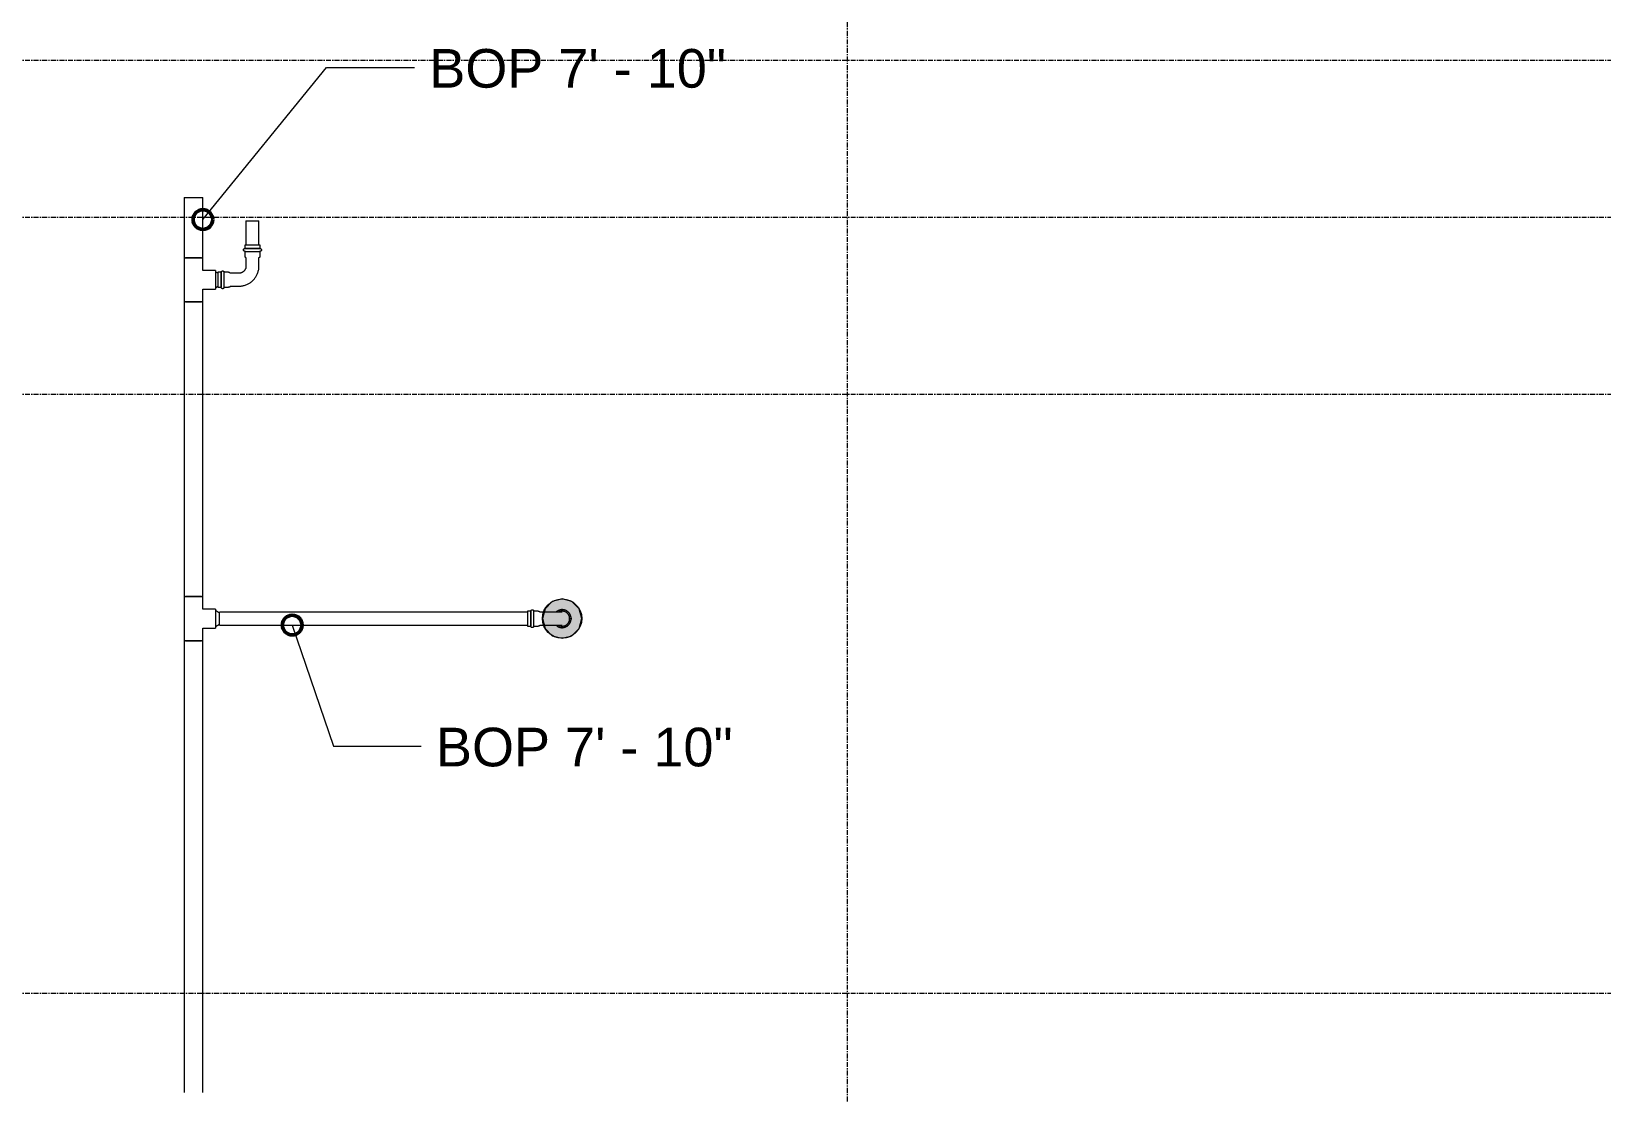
# Model space of a CAD drawing. Header units: inches. Extents: x -3679 to 241, y -496 to 1784.
# Drawn here: x -2439 to -2279.2, y 387.9 to 495.9 of the extents above; entities that cross this region are included whole.
import ezdxf

# ---------------------------------------------------------------- set-up
doc = ezdxf.new("R2010")
doc.units = ezdxf.units.IN
doc.header["$MEASUREMENT"] = 0
doc.linetypes.add('Grid Line', pattern=[0.875, 0.5, -0.125, 0.125, -0.125])
for name, color, linetype, lineweight in [('A-ANNO-NOTE', 250, 'Continuous', 9), ('G-ANNO-DIMS', 251, 'Continuous', 9), ('P-PIPE', 1, 'Continuous', 9), ('P-PIPE-CNTR', 1, 'Continuous', 9), ('S-GRID', 8, 'Continuous', 9)]:
    doc.layers.add(name, color=color, linetype=linetype, lineweight=lineweight)
doc.styles.add('Arial', font='arial.ttf', dxfattribs={"height": 3.934132})

# ---------------------------------------------------------------- blocks, each defined once
blk = doc.blocks.new('Victaulic-VicPress316-Elbow 90-45deg Style P568_P571 - Standard-V1-SECOND LEVEL')
at = {"layer": 'P-PIPE'}
for p, q in [((-0.77, 3.52), (-0.77, 3.18)), ((0.77, 3.52), (-0.77, 3.52)), ((0.77, 3.18), (0.77, 3.52)), ((-0.77, 3.18), (0.77, 3.18)), ((-0.77, 2.89), (-0.77, 2.44)), ((-0.77, 2.89), (0.77, 2.89)), ((-0.66, 2.28), (-0.66, 1.39)), ((0.66, 1.39), (0.66, 2.28)), ((0.77, 2.44), (0.77, 2.89)), ((-3.18, 0.77), (-3.52, 0.77)), ((-3.52, 0.77), (-3.52, -0.77)), ((-3.18, -0.77), (-3.18, 0.77)), ((-2.44, 0.77), (-2.89, 0.77)), ((-2.89, -0.77), (-2.89, 0.77)), ((-1.39, 0.66), (-2.28, 0.66)), ((-3.52, -0.77), (-3.18, -0.77)), ((-2.89, -0.77), (-2.44, -0.77)), ((-2.28, -0.66), (-1.39, -0.66))]:
    blk.add_line(p, q, dxfattribs=at)
at = {"layer": 'P-PIPE', "flags": 128}
for points in [[(-0.77, 2.89), (-0.77, 2.89), (-0.78, 2.89), (-0.78, 2.89), (-0.79, 2.89), (-0.8, 2.89), (-0.8, 2.89), (-0.81, 2.9), (-0.81, 2.9), (-0.82, 2.9), (-0.82, 2.9), (-0.83, 2.9), (-0.83, 2.91), (-0.84, 2.91), (-0.84, 2.91), (-0.85, 2.92), (-0.85, 2.92), (-0.86, 2.92), (-0.86, 2.93), (-0.87, 2.93), (-0.87, 2.93), (-0.87, 2.94), (-0.88, 2.94), (-0.88, 2.95), (-0.89, 2.95), (-0.89, 2.96), (-0.89, 2.96), (-0.89, 2.97), (-0.9, 2.97), (-0.9, 2.98), (-0.9, 2.98), (-0.9, 2.99), (-0.91, 2.99), (-0.91, 3), (-0.91, 3.01), (-0.91, 3.01), (-0.91, 3.02), (-0.91, 3.02), (-0.91, 3.03), (-0.91, 3.03), (-0.91, 3.04), (-0.91, 3.05), (-0.91, 3.05), (-0.91, 3.06), (-0.91, 3.06), (-0.91, 3.07), (-0.91, 3.07), (-0.91, 3.08), (-0.9, 3.09), (-0.9, 3.09), (-0.9, 3.1), (-0.9, 3.1), (-0.89, 3.11), (-0.89, 3.11), (-0.89, 3.12), (-0.88, 3.12), (-0.88, 3.13), (-0.88, 3.13), (-0.87, 3.14), (-0.87, 3.14), (-0.86, 3.14), (-0.86, 3.15), (-0.86, 3.15), (-0.85, 3.15), (-0.85, 3.16), (-0.84, 3.16), (-0.84, 3.16), (-0.83, 3.17), (-0.83, 3.17), (-0.82, 3.17), (-0.82, 3.17), (-0.81, 3.17), (-0.8, 3.18), (-0.8, 3.18), (-0.79, 3.18), (-0.79, 3.18), (-0.78, 3.18), (-0.78, 3.18), (-0.77, 3.18), (-0.77, 3.18)], [(0.77, 3.18), (0.77, 3.18), (0.76, 3.18), (0.76, 3.18), (0.76, 3.18), (0.75, 3.18), (0.74, 3.18), (0.74, 3.18), (0.73, 3.18), (0.72, 3.18), (0.71, 3.18), (0.69, 3.18), (0.68, 3.18), (0.67, 3.18), (0.65, 3.18), (0.63, 3.18), (0.61, 3.18), (0.6, 3.18), (0.58, 3.18), (0.56, 3.18), (0.53, 3.18), (0.51, 3.18), (0.49, 3.18), (0.46, 3.18), (0.44, 3.18), (0.41, 3.18), (0.39, 3.18), (0.36, 3.18), (0.33, 3.18), (0.31, 3.18), (0.28, 3.18), (0.25, 3.18), (0.22, 3.18), (0.19, 3.18), (0.16, 3.18), (0.13, 3.18), (0.1, 3.18), (0.07, 3.18), (0.04, 3.18), (0.01, 3.18), (-0.02, 3.18), (-0.05, 3.18), (-0.08, 3.18), (-0.11, 3.18), (-0.14, 3.18), (-0.17, 3.18), (-0.2, 3.18), (-0.23, 3.18), (-0.26, 3.18), (-0.29, 3.18), (-0.32, 3.18), (-0.35, 3.18), (-0.37, 3.18), (-0.4, 3.18), (-0.43, 3.18), (-0.45, 3.18), (-0.48, 3.18), (-0.5, 3.18), (-0.52, 3.18), (-0.54, 3.18), (-0.57, 3.18), (-0.59, 3.18), (-0.6, 3.18), (-0.62, 3.18), (-0.64, 3.18), (-0.66, 3.18), (-0.67, 3.18), (-0.69, 3.18), (-0.7, 3.18), (-0.71, 3.18), (-0.72, 3.18), (-0.73, 3.18), (-0.74, 3.18), (-0.75, 3.18), (-0.75, 3.18), (-0.76, 3.18), (-0.76, 3.18), (-0.77, 3.18), (-0.77, 3.18), (-0.77, 3.18)], [(-0.77, 3.18), (-0.77, 3.18), (-0.76, 3.18), (-0.76, 3.18), (-0.76, 3.18), (-0.75, 3.18), (-0.74, 3.18), (-0.74, 3.18), (-0.73, 3.18)], [(-0.77, 2.89), (-0.77, 2.89), (-0.76, 2.89), (-0.76, 2.89), (-0.76, 2.89), (-0.75, 2.89), (-0.74, 2.89), (-0.74, 2.89), (-0.73, 2.89), (-0.72, 2.89), (-0.71, 2.89), (-0.69, 2.89), (-0.68, 2.89), (-0.67, 2.89), (-0.65, 2.89), (-0.63, 2.89), (-0.61, 2.89), (-0.6, 2.89), (-0.58, 2.89), (-0.56, 2.89), (-0.53, 2.89), (-0.51, 2.89), (-0.49, 2.89), (-0.46, 2.89), (-0.44, 2.89), (-0.41, 2.89), (-0.39, 2.89), (-0.36, 2.89), (-0.33, 2.89), (-0.31, 2.89), (-0.28, 2.89), (-0.25, 2.89), (-0.22, 2.89), (-0.19, 2.89), (-0.16, 2.89), (-0.13, 2.89), (-0.1, 2.89), (-0.07, 2.89), (-0.04, 2.89), (-0.01, 2.89), (0.02, 2.89), (0.05, 2.89), (0.08, 2.89), (0.11, 2.89), (0.14, 2.89), (0.17, 2.89), (0.2, 2.89), (0.23, 2.89), (0.26, 2.89), (0.29, 2.89), (0.32, 2.89), (0.35, 2.89), (0.37, 2.89), (0.4, 2.89), (0.43, 2.89), (0.45, 2.89), (0.48, 2.89), (0.5, 2.89), (0.52, 2.89), (0.54, 2.89), (0.57, 2.89), (0.59, 2.89), (0.6, 2.89), (0.62, 2.89), (0.64, 2.89), (0.66, 2.89), (0.67, 2.89), (0.69, 2.89), (0.7, 2.89), (0.71, 2.89), (0.72, 2.89), (0.73, 2.89), (0.74, 2.89), (0.75, 2.89), (0.75, 2.89), (0.76, 2.89), (0.76, 2.89), (0.77, 2.89), (0.77, 2.89), (0.77, 2.89)], [(-0.72, 2.89), (-0.73, 2.89), (-0.74, 2.89), (-0.75, 2.89), (-0.75, 2.89), (-0.76, 2.89), (-0.76, 2.89), (-0.77, 2.89), (-0.77, 2.89), (-0.77, 2.89)], [(-0.66, 2.22), (-0.67, 2.23), (-0.67, 2.23), (-0.68, 2.24), (-0.69, 2.25), (-0.7, 2.26), (-0.7, 2.27), (-0.71, 2.27), (-0.72, 2.28), (-0.72, 2.29), (-0.73, 2.3), (-0.73, 2.31), (-0.74, 2.32), (-0.74, 2.33), (-0.75, 2.34), (-0.75, 2.35), (-0.76, 2.36), (-0.76, 2.37), (-0.76, 2.38), (-0.76, 2.39), (-0.76, 2.4), (-0.77, 2.42), (-0.77, 2.43), (-0.77, 2.44), (-0.77, 2.44)], [(0.77, 2.44), (0.77, 2.43), (0.77, 2.42), (0.76, 2.41), (0.76, 2.4), (0.76, 2.38), (0.76, 2.37), (0.76, 2.36), (0.75, 2.35), (0.75, 2.34), (0.74, 2.33), (0.74, 2.32), (0.74, 2.31), (0.73, 2.3), (0.72, 2.29), (0.72, 2.29), (0.71, 2.28), (0.71, 2.27), (0.7, 2.26), (0.69, 2.25), (0.68, 2.24), (0.68, 2.24), (0.67, 2.23), (0.66, 2.22), (0.66, 2.22)], [(0.72, 3.18), (0.73, 3.18), (0.74, 3.18), (0.75, 3.18), (0.75, 3.18), (0.76, 3.18), (0.76, 3.18), (0.77, 3.18), (0.77, 3.18), (0.77, 3.18)], [(0.77, 2.89), (0.77, 2.89), (0.76, 2.89), (0.76, 2.89), (0.76, 2.89), (0.75, 2.89), (0.74, 2.89), (0.74, 2.89), (0.73, 2.89)], [(0.77, 3.18), (0.77, 3.18), (0.78, 3.18), (0.78, 3.18), (0.79, 3.18), (0.8, 3.18), (0.8, 3.18), (0.81, 3.18), (0.81, 3.17), (0.82, 3.17), (0.82, 3.17), (0.83, 3.17), (0.83, 3.17), (0.84, 3.16), (0.84, 3.16), (0.85, 3.16), (0.85, 3.15), (0.86, 3.15), (0.86, 3.15), (0.87, 3.14), (0.87, 3.14), (0.87, 3.13), (0.88, 3.13), (0.88, 3.12), (0.89, 3.12), (0.89, 3.11), (0.89, 3.11), (0.89, 3.1), (0.9, 3.1), (0.9, 3.09), (0.9, 3.09), (0.9, 3.08), (0.91, 3.08), (0.91, 3.07), (0.91, 3.07), (0.91, 3.06), (0.91, 3.05), (0.91, 3.05), (0.91, 3.04), (0.91, 3.04), (0.91, 3.03), (0.91, 3.03), (0.91, 3.02), (0.91, 3.01), (0.91, 3.01), (0.91, 3), (0.91, 3), (0.91, 2.99), (0.9, 2.99), (0.9, 2.98), (0.9, 2.98), (0.9, 2.97), (0.89, 2.97), (0.89, 2.96), (0.89, 2.96), (0.88, 2.95), (0.88, 2.95), (0.88, 2.94), (0.87, 2.94), (0.87, 2.93), (0.86, 2.93), (0.86, 2.92), (0.86, 2.92), (0.85, 2.92), (0.85, 2.91), (0.84, 2.91), (0.84, 2.91), (0.83, 2.91), (0.83, 2.9), (0.82, 2.9), (0.82, 2.9), (0.81, 2.9), (0.8, 2.9), (0.8, 2.89), (0.79, 2.89), (0.79, 2.89), (0.78, 2.89), (0.78, 2.89), (0.77, 2.89), (0.77, 2.89)], [(-3.18, 0.77), (-3.18, 0.77), (-3.18, 0.78), (-3.18, 0.78), (-3.18, 0.79), (-3.18, 0.8), (-3.18, 0.8), (-3.18, 0.81), (-3.17, 0.81), (-3.17, 0.82), (-3.17, 0.82), (-3.17, 0.83), (-3.17, 0.83), (-3.16, 0.84), (-3.16, 0.84), (-3.16, 0.85), (-3.15, 0.85), (-3.15, 0.86), (-3.15, 0.86), (-3.14, 0.87), (-3.14, 0.87), (-3.13, 0.87), (-3.13, 0.88), (-3.12, 0.88), (-3.12, 0.89), (-3.11, 0.89), (-3.11, 0.89), (-3.1, 0.89), (-3.1, 0.9), (-3.09, 0.9), (-3.09, 0.9), (-3.08, 0.9), (-3.08, 0.91), (-3.07, 0.91), (-3.07, 0.91), (-3.06, 0.91), (-3.05, 0.91), (-3.05, 0.91), (-3.04, 0.91), (-3.04, 0.91), (-3.03, 0.91), (-3.03, 0.91), (-3.02, 0.91), (-3.01, 0.91), (-3.01, 0.91), (-3, 0.91), (-3, 0.91), (-2.99, 0.91), (-2.99, 0.9), (-2.98, 0.9), (-2.98, 0.9), (-2.97, 0.9), (-2.97, 0.89), (-2.96, 0.89), (-2.96, 0.89), (-2.95, 0.88), (-2.95, 0.88), (-2.94, 0.88), (-2.94, 0.87), (-2.93, 0.87), (-2.93, 0.86), (-2.92, 0.86), (-2.92, 0.86), (-2.92, 0.85), (-2.91, 0.85), (-2.91, 0.84), (-2.91, 0.84), (-2.91, 0.83), (-2.9, 0.83), (-2.9, 0.82), (-2.9, 0.82), (-2.9, 0.81), (-2.9, 0.8), (-2.89, 0.8), (-2.89, 0.79), (-2.89, 0.79), (-2.89, 0.78), (-2.89, 0.78), (-2.89, 0.77), (-2.89, 0.77)], [(-3.18, 0.77), (-3.18, 0.77), (-3.18, 0.76), (-3.18, 0.76), (-3.18, 0.76), (-3.18, 0.75), (-3.18, 0.74), (-3.18, 0.74), (-3.18, 0.73), (-3.18, 0.72), (-3.18, 0.71), (-3.18, 0.69), (-3.18, 0.68), (-3.18, 0.67), (-3.18, 0.65), (-3.18, 0.63), (-3.18, 0.61), (-3.18, 0.6), (-3.18, 0.58), (-3.18, 0.56), (-3.18, 0.53), (-3.18, 0.51), (-3.18, 0.49), (-3.18, 0.46), (-3.18, 0.44), (-3.18, 0.41), (-3.18, 0.39), (-3.18, 0.36), (-3.18, 0.33), (-3.18, 0.31), (-3.18, 0.28), (-3.18, 0.25), (-3.18, 0.22), (-3.18, 0.19), (-3.18, 0.16), (-3.18, 0.13), (-3.18, 0.1), (-3.18, 0.07), (-3.18, 0.04), (-3.18, 0.01), (-3.18, -0.02), (-3.18, -0.05), (-3.18, -0.08), (-3.18, -0.11), (-3.18, -0.14), (-3.18, -0.17), (-3.18, -0.2), (-3.18, -0.23), (-3.18, -0.26), (-3.18, -0.29), (-3.18, -0.32), (-3.18, -0.35), (-3.18, -0.37), (-3.18, -0.4), (-3.18, -0.43), (-3.18, -0.45), (-3.18, -0.48), (-3.18, -0.5), (-3.18, -0.52), (-3.18, -0.54), (-3.18, -0.57), (-3.18, -0.59), (-3.18, -0.6), (-3.18, -0.62), (-3.18, -0.64), (-3.18, -0.66), (-3.18, -0.67), (-3.18, -0.69), (-3.18, -0.7), (-3.18, -0.71), (-3.18, -0.72), (-3.18, -0.73), (-3.18, -0.74), (-3.18, -0.75), (-3.18, -0.75), (-3.18, -0.76), (-3.18, -0.76), (-3.18, -0.77), (-3.18, -0.77), (-3.18, -0.77)], [(-3.18, 0.72), (-3.18, 0.73), (-3.18, 0.74), (-3.18, 0.75), (-3.18, 0.75), (-3.18, 0.76), (-3.18, 0.76), (-3.18, 0.77), (-3.18, 0.77), (-3.18, 0.77)], [(-2.89, -0.77), (-2.89, -0.77), (-2.89, -0.76), (-2.89, -0.76), (-2.89, -0.76), (-2.89, -0.75), (-2.89, -0.74), (-2.89, -0.74), (-2.89, -0.73), (-2.89, -0.72), (-2.89, -0.71), (-2.89, -0.69), (-2.89, -0.68), (-2.89, -0.67), (-2.89, -0.65), (-2.89, -0.63), (-2.89, -0.61), (-2.89, -0.6), (-2.89, -0.58), (-2.89, -0.56), (-2.89, -0.53), (-2.89, -0.51), (-2.89, -0.49), (-2.89, -0.46), (-2.89, -0.44), (-2.89, -0.41), (-2.89, -0.39), (-2.89, -0.36), (-2.89, -0.33), (-2.89, -0.31), (-2.89, -0.28), (-2.89, -0.25), (-2.89, -0.22), (-2.89, -0.19), (-2.89, -0.16), (-2.89, -0.13), (-2.89, -0.1), (-2.89, -0.07), (-2.89, -0.04), (-2.89, -0.01), (-2.89, 0.02), (-2.89, 0.05), (-2.89, 0.08), (-2.89, 0.11), (-2.89, 0.14), (-2.89, 0.17), (-2.89, 0.2), (-2.89, 0.23), (-2.89, 0.26), (-2.89, 0.29), (-2.89, 0.32), (-2.89, 0.35), (-2.89, 0.37), (-2.89, 0.4), (-2.89, 0.43), (-2.89, 0.45), (-2.89, 0.48), (-2.89, 0.5), (-2.89, 0.52), (-2.89, 0.54), (-2.89, 0.57), (-2.89, 0.59), (-2.89, 0.6), (-2.89, 0.62), (-2.89, 0.64), (-2.89, 0.66), (-2.89, 0.67), (-2.89, 0.69), (-2.89, 0.7), (-2.89, 0.71), (-2.89, 0.72), (-2.89, 0.73), (-2.89, 0.74), (-2.89, 0.75), (-2.89, 0.75), (-2.89, 0.76), (-2.89, 0.76), (-2.89, 0.77), (-2.89, 0.77), (-2.89, 0.77)], [(-2.89, 0.77), (-2.89, 0.77), (-2.89, 0.76), (-2.89, 0.76), (-2.89, 0.76), (-2.89, 0.75), (-2.89, 0.74), (-2.89, 0.74), (-2.89, 0.73)], [(-2.44, 0.77), (-2.43, 0.77), (-2.42, 0.77), (-2.41, 0.76), (-2.4, 0.76), (-2.38, 0.76), (-2.37, 0.76), (-2.36, 0.76), (-2.35, 0.75), (-2.34, 0.75), (-2.33, 0.74), (-2.32, 0.74), (-2.31, 0.74), (-2.3, 0.73), (-2.29, 0.72), (-2.29, 0.72), (-2.28, 0.71), (-2.27, 0.71), (-2.26, 0.7), (-2.25, 0.69), (-2.24, 0.68), (-2.24, 0.68), (-2.23, 0.67), (-2.22, 0.66), (-2.22, 0.66)], [(-0.66, 1.39), (-0.66, 1.36), (-0.66, 1.33), (-0.66, 1.3), (-0.67, 1.28), (-0.67, 1.25), (-0.68, 1.22), (-0.69, 1.19), (-0.69, 1.16), (-0.7, 1.13), (-0.72, 1.11), (-0.73, 1.08), (-0.74, 1.05), (-0.75, 1.03), (-0.77, 1), (-0.79, 0.98), (-0.8, 0.95), (-0.82, 0.93), (-0.84, 0.91), (-0.86, 0.89), (-0.88, 0.87), (-0.9, 0.85), (-0.92, 0.83), (-0.95, 0.81), (-0.97, 0.79), (-1, 0.77), (-1.02, 0.76), (-1.05, 0.74), (-1.07, 0.73), (-1.1, 0.72), (-1.13, 0.71), (-1.15, 0.7), (-1.18, 0.69), (-1.21, 0.68), (-1.24, 0.67), (-1.27, 0.67), (-1.3, 0.66), (-1.33, 0.66), (-1.36, 0.66), (-1.39, 0.66), (-1.39, 0.66)], [(-1.39, -0.66), (-1.31, -0.66), (-1.23, -0.65), (-1.15, -0.64), (-1.07, -0.63), (-0.99, -0.62), (-0.91, -0.6), (-0.83, -0.58), (-0.75, -0.55), (-0.67, -0.53), (-0.59, -0.5), (-0.52, -0.46), (-0.45, -0.43), (-0.37, -0.39), (-0.3, -0.34), (-0.24, -0.3), (-0.17, -0.25), (-0.1, -0.2), (-0.04, -0.15), (0.02, -0.09), (0.08, -0.04), (0.13, 0.02), (0.19, 0.09), (0.24, 0.15), (0.29, 0.22), (0.33, 0.29), (0.38, 0.35), (0.42, 0.43), (0.45, 0.5), (0.49, 0.57), (0.52, 0.65), (0.55, 0.73), (0.57, 0.81), (0.59, 0.88), (0.61, 0.96), (0.63, 1.04), (0.64, 1.13), (0.65, 1.21), (0.65, 1.29), (0.66, 1.37), (0.66, 1.39)], [(-3.18, -0.77), (-3.18, -0.77), (-3.18, -0.76), (-3.18, -0.76), (-3.18, -0.76), (-3.18, -0.75), (-3.18, -0.74), (-3.18, -0.74), (-3.18, -0.73)], [(-2.89, -0.77), (-2.89, -0.77), (-2.89, -0.78), (-2.89, -0.78), (-2.89, -0.79), (-2.89, -0.8), (-2.89, -0.8), (-2.9, -0.81), (-2.9, -0.81), (-2.9, -0.82), (-2.9, -0.82), (-2.9, -0.83), (-2.91, -0.83), (-2.91, -0.84), (-2.91, -0.84), (-2.92, -0.85), (-2.92, -0.85), (-2.92, -0.86), (-2.93, -0.86), (-2.93, -0.87), (-2.93, -0.87), (-2.94, -0.87), (-2.94, -0.88), (-2.95, -0.88), (-2.95, -0.89), (-2.96, -0.89), (-2.96, -0.89), (-2.97, -0.89), (-2.97, -0.9), (-2.98, -0.9), (-2.98, -0.9), (-2.99, -0.9), (-2.99, -0.91), (-3, -0.91), (-3.01, -0.91), (-3.01, -0.91), (-3.02, -0.91), (-3.02, -0.91), (-3.03, -0.91), (-3.03, -0.91), (-3.04, -0.91), (-3.05, -0.91), (-3.05, -0.91), (-3.06, -0.91), (-3.06, -0.91), (-3.07, -0.91), (-3.07, -0.91), (-3.08, -0.91), (-3.09, -0.9), (-3.09, -0.9), (-3.1, -0.9), (-3.1, -0.9), (-3.11, -0.89), (-3.11, -0.89), (-3.12, -0.89), (-3.12, -0.88), (-3.13, -0.88), (-3.13, -0.88), (-3.14, -0.87), (-3.14, -0.87), (-3.14, -0.86), (-3.15, -0.86), (-3.15, -0.86), (-3.15, -0.85), (-3.16, -0.85), (-3.16, -0.84), (-3.16, -0.84), (-3.17, -0.83), (-3.17, -0.83), (-3.17, -0.82), (-3.17, -0.82), (-3.17, -0.81), (-3.18, -0.8), (-3.18, -0.8), (-3.18, -0.79), (-3.18, -0.79), (-3.18, -0.78), (-3.18, -0.78), (-3.18, -0.77), (-3.18, -0.77)], [(-2.89, -0.72), (-2.89, -0.73), (-2.89, -0.74), (-2.89, -0.75), (-2.89, -0.75), (-2.89, -0.76), (-2.89, -0.76), (-2.89, -0.77), (-2.89, -0.77), (-2.89, -0.77)], [(-2.22, -0.66), (-2.23, -0.67), (-2.23, -0.67), (-2.24, -0.68), (-2.25, -0.69), (-2.26, -0.7), (-2.27, -0.7), (-2.27, -0.71), (-2.28, -0.72), (-2.29, -0.72), (-2.3, -0.73), (-2.31, -0.73), (-2.32, -0.74), (-2.33, -0.74), (-2.34, -0.75), (-2.35, -0.75), (-2.36, -0.76), (-2.37, -0.76), (-2.38, -0.76), (-2.39, -0.76), (-2.4, -0.76), (-2.42, -0.77), (-2.43, -0.77), (-2.44, -0.77), (-2.44, -0.77)]]:
    blk.add_lwpolyline(points, dxfattribs=at)
blk = doc.blocks.new('Victaulic-VicPress316-Elbow 90-45deg Style P568_P571 - Standard-523083-SECOND LEVEL')
at = {"layer": 'P-PIPE'}
for p, q in [((-3178.28, 1233.46), (-3178.28, 1232.57)), ((-3176.97, 1232.57), (-3176.97, 1233.46)), ((-3178.39, 1232.42), (-3178.39, 1231.96)), ((-3177.63, 1231.96), (-3178.39, 1231.96)), ((-3178.39, 1231.67), (-3178.39, 1231.33)), ((-3177.63, 1231.67), (-3178.39, 1231.67)), ((-3176.86, 1231.96), (-3177.63, 1231.96)), ((-3176.86, 1231.67), (-3177.63, 1231.67)), ((-3176.86, 1231.96), (-3176.86, 1232.42)), ((-3176.86, 1231.33), (-3176.86, 1231.67)), ((-3178.39, 1231.33), (-3177.63, 1231.33)), ((-3177.63, 1231.33), (-3176.86, 1231.33))]:
    blk.add_line(p, q, dxfattribs=at)
at = {"layer": 'P-PIPE', "flags": 128}
for points in [[(-3177.63, 1235.77), (-3177.66, 1235.77), (-3177.7, 1235.76), (-3177.73, 1235.76), (-3177.77, 1235.76), (-3177.81, 1235.75), (-3177.84, 1235.74), (-3177.88, 1235.73), (-3177.91, 1235.72), (-3177.95, 1235.71), (-3177.98, 1235.69), (-3178.01, 1235.68), (-3178.05, 1235.66), (-3178.08, 1235.65), (-3178.11, 1235.63), (-3178.14, 1235.61), (-3178.17, 1235.59), (-3178.2, 1235.56), (-3178.23, 1235.54), (-3178.25, 1235.52), (-3178.28, 1235.49), (-3178.3, 1235.46), (-3178.33, 1235.44), (-3178.35, 1235.41), (-3178.37, 1235.38), (-3178.39, 1235.35), (-3178.41, 1235.32), (-3178.43, 1235.28), (-3178.45, 1235.25), (-3178.46, 1235.22), (-3178.48, 1235.19), (-3178.49, 1235.15), (-3178.5, 1235.12), (-3178.51, 1235.08), (-3178.52, 1235.05), (-3178.52, 1235.01), (-3178.53, 1234.97), (-3178.53, 1234.94), (-3178.54, 1234.9), (-3178.54, 1234.86), (-3178.54, 1234.83), (-3178.53, 1234.79), (-3178.53, 1234.76), (-3178.53, 1234.72), (-3178.52, 1234.68), (-3178.51, 1234.65), (-3178.5, 1234.61), (-3178.49, 1234.58), (-3178.48, 1234.54), (-3178.47, 1234.51), (-3178.45, 1234.48), (-3178.44, 1234.44), (-3178.42, 1234.41), (-3178.4, 1234.38), (-3178.38, 1234.35), (-3178.36, 1234.32), (-3178.34, 1234.29), (-3178.32, 1234.26), (-3178.29, 1234.23)], [(-3177.63, 1235.62), (-3177.66, 1235.62), (-3177.69, 1235.62), (-3177.72, 1235.62), (-3177.75, 1235.61), (-3177.78, 1235.61), (-3177.81, 1235.6), (-3177.84, 1235.59), (-3177.87, 1235.58), (-3177.9, 1235.57), (-3177.92, 1235.56), (-3177.95, 1235.55), (-3177.98, 1235.53), (-3178.01, 1235.52), (-3178.03, 1235.5), (-3178.06, 1235.49), (-3178.08, 1235.47), (-3178.11, 1235.45), (-3178.13, 1235.43), (-3178.15, 1235.41), (-3178.17, 1235.39), (-3178.2, 1235.37), (-3178.22, 1235.34), (-3178.23, 1235.32), (-3178.25, 1235.29), (-3178.27, 1235.27), (-3178.29, 1235.24), (-3178.3, 1235.22), (-3178.31, 1235.19), (-3178.33, 1235.16), (-3178.34, 1235.13), (-3178.35, 1235.1), (-3178.36, 1235.07), (-3178.37, 1235.05), (-3178.37, 1235.02), (-3178.38, 1234.99), (-3178.38, 1234.95), (-3178.39, 1234.92), (-3178.39, 1234.89), (-3178.39, 1234.86), (-3178.39, 1234.83), (-3178.39, 1234.8), (-3178.39, 1234.77), (-3178.38, 1234.74), (-3178.38, 1234.71), (-3178.37, 1234.68), (-3178.36, 1234.65), (-3178.36, 1234.62), (-3178.35, 1234.59), (-3178.33, 1234.56), (-3178.32, 1234.54), (-3178.31, 1234.51), (-3178.29, 1234.48), (-3178.28, 1234.46)], [(-3176.97, 1234.22), (-3176.95, 1234.25), (-3176.92, 1234.27), (-3176.9, 1234.3), (-3176.88, 1234.33), (-3176.86, 1234.36), (-3176.84, 1234.39), (-3176.82, 1234.42), (-3176.8, 1234.46), (-3176.79, 1234.49), (-3176.77, 1234.52), (-3176.76, 1234.56), (-3176.75, 1234.59), (-3176.74, 1234.63), (-3176.73, 1234.66), (-3176.73, 1234.7), (-3176.72, 1234.74), (-3176.72, 1234.77), (-3176.71, 1234.81), (-3176.71, 1234.85), (-3176.71, 1234.88), (-3176.72, 1234.92), (-3176.72, 1234.95), (-3176.72, 1234.99), (-3176.73, 1235.03), (-3176.74, 1235.06), (-3176.75, 1235.1), (-3176.76, 1235.13), (-3176.77, 1235.17), (-3176.78, 1235.2), (-3176.8, 1235.23), (-3176.81, 1235.27), (-3176.83, 1235.3), (-3176.85, 1235.33), (-3176.87, 1235.36), (-3176.89, 1235.39), (-3176.91, 1235.42), (-3176.93, 1235.45), (-3176.96, 1235.48), (-3176.98, 1235.5), (-3177.01, 1235.53), (-3177.04, 1235.55), (-3177.06, 1235.57), (-3177.09, 1235.6), (-3177.12, 1235.62), (-3177.15, 1235.64), (-3177.19, 1235.65), (-3177.22, 1235.67), (-3177.25, 1235.69), (-3177.29, 1235.7), (-3177.32, 1235.71), (-3177.35, 1235.73), (-3177.39, 1235.74), (-3177.42, 1235.74), (-3177.46, 1235.75), (-3177.5, 1235.76), (-3177.53, 1235.76), (-3177.57, 1235.77), (-3177.61, 1235.77), (-3177.63, 1235.77)], [(-3176.96, 1234.47), (-3176.95, 1234.49), (-3176.94, 1234.52), (-3176.92, 1234.55), (-3176.91, 1234.58), (-3176.9, 1234.61), (-3176.89, 1234.64), (-3176.88, 1234.66), (-3176.88, 1234.69), (-3176.87, 1234.72), (-3176.87, 1234.75), (-3176.86, 1234.79), (-3176.86, 1234.82), (-3176.86, 1234.85), (-3176.86, 1234.88), (-3176.86, 1234.91), (-3176.86, 1234.94), (-3176.87, 1234.97), (-3176.87, 1235), (-3176.88, 1235.03), (-3176.89, 1235.06), (-3176.89, 1235.09), (-3176.9, 1235.12), (-3176.92, 1235.15), (-3176.93, 1235.17), (-3176.94, 1235.2), (-3176.96, 1235.23), (-3176.97, 1235.25), (-3176.99, 1235.28), (-3177.01, 1235.31), (-3177.02, 1235.33), (-3177.04, 1235.35), (-3177.06, 1235.38), (-3177.09, 1235.4), (-3177.11, 1235.42), (-3177.13, 1235.44), (-3177.15, 1235.46), (-3177.18, 1235.48), (-3177.2, 1235.5), (-3177.23, 1235.51), (-3177.26, 1235.53), (-3177.28, 1235.54), (-3177.31, 1235.55), (-3177.34, 1235.57), (-3177.37, 1235.58), (-3177.4, 1235.59), (-3177.43, 1235.6), (-3177.46, 1235.6), (-3177.49, 1235.61), (-3177.52, 1235.61), (-3177.55, 1235.62), (-3177.58, 1235.62), (-3177.61, 1235.62), (-3177.63, 1235.62)], [(-3178.28, 1234.85), (-3178.28, 1234.85), (-3178.28, 1234.85), (-3178.28, 1234.84), (-3178.28, 1234.84), (-3178.28, 1234.83), (-3178.28, 1234.81), (-3178.28, 1234.8), (-3178.28, 1234.78), (-3178.28, 1234.77), (-3178.28, 1234.74), (-3178.28, 1234.72), (-3178.28, 1234.7), (-3178.28, 1234.67), (-3178.28, 1234.64), (-3178.28, 1234.61), (-3178.28, 1234.58), (-3178.28, 1234.55), (-3178.28, 1234.51), (-3178.28, 1234.47), (-3178.28, 1234.43), (-3178.28, 1234.39), (-3178.28, 1234.35), (-3178.28, 1234.31), (-3178.28, 1234.26), (-3178.28, 1234.21), (-3178.28, 1234.17), (-3178.28, 1234.12), (-3178.28, 1234.07), (-3178.28, 1234.02), (-3178.28, 1233.97), (-3178.28, 1233.91), (-3178.28, 1233.86), (-3178.28, 1233.81), (-3178.28, 1233.75), (-3178.28, 1233.7), (-3178.28, 1233.64), (-3178.28, 1233.59), (-3178.28, 1233.53), (-3178.28, 1233.48), (-3178.28, 1233.46)], [(-3176.97, 1233.46), (-3176.97, 1233.52), (-3176.97, 1233.57), (-3176.97, 1233.63), (-3176.97, 1233.68), (-3176.97, 1233.74), (-3176.97, 1233.79), (-3176.97, 1233.85), (-3176.97, 1233.9), (-3176.97, 1233.95), (-3176.97, 1234), (-3176.97, 1234.06), (-3176.97, 1234.11), (-3176.97, 1234.15), (-3176.97, 1234.2), (-3176.97, 1234.25), (-3176.97, 1234.29), (-3176.97, 1234.34), (-3176.97, 1234.38), (-3176.97, 1234.42), (-3176.97, 1234.46), (-3176.97, 1234.5), (-3176.97, 1234.54), (-3176.97, 1234.57), (-3176.97, 1234.6), (-3176.97, 1234.63), (-3176.97, 1234.66), (-3176.97, 1234.69), (-3176.97, 1234.72), (-3176.97, 1234.74), (-3176.97, 1234.76), (-3176.97, 1234.78), (-3176.97, 1234.8), (-3176.97, 1234.81), (-3176.97, 1234.82), (-3176.97, 1234.83), (-3176.97, 1234.84), (-3176.97, 1234.85), (-3176.97, 1234.85), (-3176.97, 1234.85), (-3176.97, 1234.85)], [(-3178.39, 1231.67), (-3178.4, 1231.67), (-3178.4, 1231.67), (-3178.41, 1231.67), (-3178.41, 1231.68), (-3178.42, 1231.68), (-3178.43, 1231.68), (-3178.43, 1231.68), (-3178.44, 1231.68), (-3178.44, 1231.68), (-3178.45, 1231.68), (-3178.45, 1231.69), (-3178.46, 1231.69), (-3178.46, 1231.69), (-3178.47, 1231.7), (-3178.47, 1231.7), (-3178.48, 1231.7), (-3178.48, 1231.71), (-3178.49, 1231.71), (-3178.49, 1231.71), (-3178.5, 1231.72), (-3178.5, 1231.72), (-3178.5, 1231.73), (-3178.51, 1231.73), (-3178.51, 1231.74), (-3178.51, 1231.74), (-3178.52, 1231.75), (-3178.52, 1231.75), (-3178.52, 1231.76), (-3178.52, 1231.76), (-3178.53, 1231.77), (-3178.53, 1231.77), (-3178.53, 1231.78), (-3178.53, 1231.78), (-3178.53, 1231.79), (-3178.53, 1231.79), (-3178.54, 1231.8), (-3178.54, 1231.81), (-3178.54, 1231.81), (-3178.54, 1231.82), (-3178.54, 1231.82), (-3178.54, 1231.83), (-3178.54, 1231.83), (-3178.54, 1231.84), (-3178.53, 1231.85), (-3178.53, 1231.85), (-3178.53, 1231.86), (-3178.53, 1231.86), (-3178.53, 1231.87), (-3178.53, 1231.87), (-3178.52, 1231.88), (-3178.52, 1231.88), (-3178.52, 1231.89), (-3178.52, 1231.89), (-3178.51, 1231.9), (-3178.51, 1231.9), (-3178.51, 1231.91), (-3178.5, 1231.91), (-3178.5, 1231.92), (-3178.49, 1231.92), (-3178.49, 1231.93), (-3178.49, 1231.93), (-3178.48, 1231.93), (-3178.48, 1231.94), (-3178.47, 1231.94), (-3178.47, 1231.94), (-3178.46, 1231.95), (-3178.46, 1231.95), (-3178.45, 1231.95), (-3178.45, 1231.95), (-3178.44, 1231.96), (-3178.43, 1231.96), (-3178.43, 1231.96), (-3178.42, 1231.96), (-3178.42, 1231.96), (-3178.41, 1231.96), (-3178.41, 1231.96), (-3178.4, 1231.96), (-3178.39, 1231.96), (-3178.39, 1231.96)], [(-3178.39, 1232.42), (-3178.39, 1232.43), (-3178.39, 1232.44), (-3178.39, 1232.45), (-3178.39, 1232.46), (-3178.39, 1232.47), (-3178.38, 1232.48), (-3178.38, 1232.49), (-3178.38, 1232.5), (-3178.37, 1232.51), (-3178.37, 1232.52), (-3178.37, 1232.53), (-3178.36, 1232.54), (-3178.36, 1232.55), (-3178.35, 1232.56), (-3178.34, 1232.57), (-3178.34, 1232.58), (-3178.33, 1232.59), (-3178.32, 1232.6), (-3178.32, 1232.6), (-3178.31, 1232.61), (-3178.3, 1232.62), (-3178.29, 1232.63), (-3178.28, 1232.63), (-3178.28, 1232.63)], [(-3177.63, 1231.96), (-3177.66, 1231.96), (-3177.69, 1231.96), (-3177.72, 1231.96), (-3177.75, 1231.96), (-3177.78, 1231.96), (-3177.81, 1231.96), (-3177.84, 1231.96), (-3177.87, 1231.96), (-3177.9, 1231.96), (-3177.92, 1231.96), (-3177.95, 1231.96), (-3177.98, 1231.96), (-3178.01, 1231.96), (-3178.03, 1231.96), (-3178.06, 1231.96), (-3178.08, 1231.96), (-3178.11, 1231.96), (-3178.13, 1231.96), (-3178.15, 1231.96), (-3178.17, 1231.96), (-3178.2, 1231.96), (-3178.22, 1231.96), (-3178.23, 1231.96), (-3178.25, 1231.96), (-3178.27, 1231.96), (-3178.29, 1231.96), (-3178.3, 1231.96), (-3178.31, 1231.96), (-3178.33, 1231.96), (-3178.34, 1231.96), (-3178.35, 1231.96), (-3178.36, 1231.96), (-3178.37, 1231.96), (-3178.37, 1231.96), (-3178.38, 1231.96), (-3178.38, 1231.96), (-3178.39, 1231.96), (-3178.39, 1231.96), (-3178.39, 1231.96), (-3178.39, 1231.96)], [(-3178.39, 1231.96), (-3178.39, 1231.96), (-3178.39, 1231.96), (-3178.39, 1231.96), (-3178.38, 1231.96), (-3178.38, 1231.96), (-3178.37, 1231.96), (-3178.36, 1231.96), (-3178.35, 1231.96)], [(-3178.35, 1231.67), (-3178.36, 1231.67), (-3178.37, 1231.67), (-3178.37, 1231.67), (-3178.38, 1231.67), (-3178.38, 1231.67), (-3178.39, 1231.67), (-3178.39, 1231.67), (-3178.39, 1231.67), (-3178.39, 1231.67)], [(-3178.39, 1231.67), (-3178.39, 1231.67), (-3178.39, 1231.67), (-3178.39, 1231.67), (-3178.38, 1231.67), (-3178.38, 1231.67), (-3178.37, 1231.67), (-3178.36, 1231.67), (-3178.35, 1231.67), (-3178.34, 1231.67), (-3178.33, 1231.67), (-3178.32, 1231.67), (-3178.3, 1231.67), (-3178.29, 1231.67), (-3178.27, 1231.67), (-3178.26, 1231.67), (-3178.24, 1231.67), (-3178.22, 1231.67), (-3178.2, 1231.67), (-3178.18, 1231.67), (-3178.16, 1231.67), (-3178.14, 1231.67), (-3178.11, 1231.67), (-3178.09, 1231.67), (-3178.06, 1231.67), (-3178.04, 1231.67), (-3178.01, 1231.67), (-3177.99, 1231.67), (-3177.96, 1231.67), (-3177.93, 1231.67), (-3177.9, 1231.67), (-3177.87, 1231.67), (-3177.84, 1231.67), (-3177.82, 1231.67), (-3177.79, 1231.67), (-3177.76, 1231.67), (-3177.72, 1231.67), (-3177.69, 1231.67), (-3177.66, 1231.67), (-3177.63, 1231.67), (-3177.63, 1231.67)], [(-3176.86, 1231.96), (-3176.86, 1231.96), (-3176.86, 1231.96), (-3176.86, 1231.96), (-3176.87, 1231.96), (-3176.87, 1231.96), (-3176.88, 1231.96), (-3176.89, 1231.96), (-3176.9, 1231.96), (-3176.91, 1231.96), (-3176.92, 1231.96), (-3176.93, 1231.96), (-3176.95, 1231.96), (-3176.96, 1231.96), (-3176.98, 1231.96), (-3176.99, 1231.96), (-3177.01, 1231.96), (-3177.03, 1231.96), (-3177.05, 1231.96), (-3177.07, 1231.96), (-3177.09, 1231.96), (-3177.11, 1231.96), (-3177.14, 1231.96), (-3177.16, 1231.96), (-3177.19, 1231.96), (-3177.21, 1231.96), (-3177.24, 1231.96), (-3177.26, 1231.96), (-3177.29, 1231.96), (-3177.32, 1231.96), (-3177.35, 1231.96), (-3177.38, 1231.96), (-3177.41, 1231.96), (-3177.43, 1231.96), (-3177.46, 1231.96), (-3177.49, 1231.96), (-3177.53, 1231.96), (-3177.56, 1231.96), (-3177.59, 1231.96), (-3177.62, 1231.96), (-3177.63, 1231.96)], [(-3177.63, 1231.67), (-3177.59, 1231.67), (-3177.56, 1231.67), (-3177.53, 1231.67), (-3177.5, 1231.67), (-3177.47, 1231.67), (-3177.44, 1231.67), (-3177.41, 1231.67), (-3177.38, 1231.67), (-3177.35, 1231.67), (-3177.33, 1231.67), (-3177.3, 1231.67), (-3177.27, 1231.67), (-3177.24, 1231.67), (-3177.22, 1231.67), (-3177.19, 1231.67), (-3177.17, 1231.67), (-3177.14, 1231.67), (-3177.12, 1231.67), (-3177.1, 1231.67), (-3177.08, 1231.67), (-3177.05, 1231.67), (-3177.03, 1231.67), (-3177.02, 1231.67), (-3177, 1231.67), (-3176.98, 1231.67), (-3176.96, 1231.67), (-3176.95, 1231.67), (-3176.94, 1231.67), (-3176.92, 1231.67), (-3176.91, 1231.67), (-3176.9, 1231.67), (-3176.89, 1231.67), (-3176.88, 1231.67), (-3176.88, 1231.67), (-3176.87, 1231.67), (-3176.87, 1231.67), (-3176.86, 1231.67), (-3176.86, 1231.67), (-3176.86, 1231.67), (-3176.86, 1231.67)], [(-3176.97, 1232.63), (-3176.96, 1232.63), (-3176.95, 1232.62), (-3176.94, 1232.61), (-3176.93, 1232.61), (-3176.93, 1232.6), (-3176.92, 1232.59), (-3176.91, 1232.58), (-3176.91, 1232.57), (-3176.9, 1232.56), (-3176.9, 1232.55), (-3176.89, 1232.54), (-3176.89, 1232.53), (-3176.88, 1232.52), (-3176.88, 1232.51), (-3176.87, 1232.5), (-3176.87, 1232.49), (-3176.87, 1232.48), (-3176.86, 1232.47), (-3176.86, 1232.46), (-3176.86, 1232.45), (-3176.86, 1232.44), (-3176.86, 1232.43), (-3176.86, 1232.42), (-3176.86, 1232.42)], [(-3176.9, 1231.96), (-3176.89, 1231.96), (-3176.88, 1231.96), (-3176.88, 1231.96), (-3176.87, 1231.96), (-3176.87, 1231.96), (-3176.86, 1231.96), (-3176.86, 1231.96), (-3176.86, 1231.96), (-3176.86, 1231.96)], [(-3176.86, 1231.67), (-3176.86, 1231.67), (-3176.86, 1231.67), (-3176.86, 1231.67), (-3176.87, 1231.67), (-3176.87, 1231.67), (-3176.88, 1231.67), (-3176.89, 1231.67), (-3176.9, 1231.67)], [(-3176.86, 1231.96), (-3176.85, 1231.96), (-3176.85, 1231.96), (-3176.84, 1231.96), (-3176.84, 1231.96), (-3176.83, 1231.96), (-3176.82, 1231.96), (-3176.82, 1231.96), (-3176.81, 1231.96), (-3176.81, 1231.96), (-3176.8, 1231.95), (-3176.8, 1231.95), (-3176.79, 1231.95), (-3176.79, 1231.95), (-3176.78, 1231.94), (-3176.78, 1231.94), (-3176.77, 1231.94), (-3176.77, 1231.93), (-3176.76, 1231.93), (-3176.76, 1231.92), (-3176.75, 1231.92), (-3176.75, 1231.92), (-3176.75, 1231.91), (-3176.74, 1231.91), (-3176.74, 1231.9), (-3176.74, 1231.9), (-3176.73, 1231.89), (-3176.73, 1231.89), (-3176.73, 1231.88), (-3176.73, 1231.88), (-3176.72, 1231.87), (-3176.72, 1231.87), (-3176.72, 1231.86), (-3176.72, 1231.85), (-3176.72, 1231.85), (-3176.72, 1231.84), (-3176.71, 1231.84), (-3176.71, 1231.83), (-3176.71, 1231.83), (-3176.71, 1231.82), (-3176.71, 1231.81), (-3176.71, 1231.81), (-3176.71, 1231.8), (-3176.71, 1231.8), (-3176.72, 1231.79), (-3176.72, 1231.79), (-3176.72, 1231.78), (-3176.72, 1231.77), (-3176.72, 1231.77), (-3176.72, 1231.76), (-3176.73, 1231.76), (-3176.73, 1231.75), (-3176.73, 1231.75), (-3176.73, 1231.74), (-3176.74, 1231.74), (-3176.74, 1231.73), (-3176.74, 1231.73), (-3176.75, 1231.72), (-3176.75, 1231.72), (-3176.76, 1231.72), (-3176.76, 1231.71), (-3176.76, 1231.71), (-3176.77, 1231.7), (-3176.77, 1231.7), (-3176.78, 1231.7), (-3176.78, 1231.69), (-3176.79, 1231.69), (-3176.79, 1231.69), (-3176.8, 1231.69), (-3176.8, 1231.68), (-3176.81, 1231.68), (-3176.82, 1231.68), (-3176.82, 1231.68), (-3176.83, 1231.68), (-3176.83, 1231.68), (-3176.84, 1231.67), (-3176.84, 1231.67), (-3176.85, 1231.67), (-3176.86, 1231.67), (-3176.86, 1231.67)]]:
    blk.add_lwpolyline(points, dxfattribs=at)

msp = doc.modelspace()

# ---------------------------------------------------------------- hatches: boundary and pattern name
at = {"layer": 'A-ANNO-NOTE'}
msp.add_hatch(color=256, dxfattribs=at).paths.add_polyline_path([(-2385, 434.14), (-2384, 434.4), (-2383.27, 435.14), (-2383, 436.14), (-2383.27, 437.14), (-2384, 437.87), (-2385, 438.14), (-2386, 437.87), (-2386.73, 437.14), (-2387, 436.14), (-2386.73, 435.14), (-2386, 434.4)], flags=0)
h = msp.add_hatch(color=256, dxfattribs=at)
edge = h.paths.add_edge_path(flags=0)
edge.add_arc((-2385, 436.14), 2, 0, 360)

# ---------------------------------------------------------------- linework, layer by layer
for p, q in [((-2386, 437.87), (-2386.73, 437.14)), ((-2385, 438.14), (-2386, 437.87)), ((-2384, 437.87), (-2385, 438.14)), ((-2383.27, 437.14), (-2384, 437.87)), ((-2386.73, 437.14), (-2387, 436.14)), ((-2387, 436.14), (-2386.73, 435.14)), ((-2383, 436.14), (-2383.27, 437.14)), ((-2383.27, 435.14), (-2383, 436.14)), ((-2386.73, 435.14), (-2386, 434.4)), ((-2384, 434.4), (-2383.27, 435.14)), ((-2386, 434.4), (-2385, 434.14)), ((-2385, 434.14), (-2384, 434.4))]:
    msp.add_line(p, q, dxfattribs=at)
msp.add_circle((-2385, 436.14), 2, dxfattribs=at)
at = {"layer": 'G-ANNO-DIMS'}
for p, q in [((-2421.55, 476.77), (-2408.98, 492.26)), ((-2408.98, 492.26), (-2400.01, 492.26)), ((-2412.46, 435.48), (-2408.27, 423.16)), ((-2408.27, 423.16), (-2399.33, 423.16))]:
    msp.add_line(p, q, dxfattribs=at)
at = {"layer": 'G-ANNO-DIMS', "lineweight": 50}
for centre in [(-2421.55, 476.77), (-2412.46, 435.48)]:
    msp.add_circle(centre, 1, dxfattribs=at)
at = {"layer": 'P-PIPE'}
for p, q in [((-2423.45, 479), (-2423.45, 472.88)), ((-2423.45, 479), (-2421.55, 479)), ((-2421.55, 472.88), (-2421.55, 479)), ((-2417.16, 476.64), (-2417.16, 474.16)), ((-2417.16, 476.64), (-2415.84, 476.64)), ((-2415.84, 474.16), (-2415.84, 476.64)), ((-2423.45, 472.88), (-2423.45, 468.39)), ((-2423.45, 472.88), (-2421.55, 472.88)), ((-2423.17, 472.88), (-2423.32, 472.88)), ((-2422.98, 472.88), (-2423.17, 472.88)), ((-2422.75, 472.88), (-2422.97, 472.88)), ((-2422.25, 472.88), (-2422.75, 472.88)), ((-2422.02, 472.88), (-2422.25, 472.88)), ((-2421.83, 472.88), (-2422.02, 472.88)), ((-2421.68, 472.88), (-2421.83, 472.88)), ((-2421.55, 471.59), (-2421.55, 472.88)), ((-2420.26, 471.59), (-2421.55, 471.59)), ((-2420.26, 471.59), (-2420.26, 469.68)), ((-2420.01, 471.3), (-2420.26, 471.45)), ((-2421.55, 468.39), (-2421.55, 469.68)), ((-2421.55, 469.68), (-2420.26, 469.68)), ((-2420.26, 469.82), (-2420.01, 469.97)), ((-2421.55, 468.39), (-2423.45, 468.39)), ((-2423.45, 468.39), (-2423.45, 438.38)), ((-2423.32, 468.39), (-2423.17, 468.39)), ((-2423.17, 468.39), (-2422.98, 468.39)), ((-2422.97, 468.39), (-2422.75, 468.39)), ((-2422.75, 468.39), (-2422.25, 468.39)), ((-2422.25, 468.39), (-2422.02, 468.39)), ((-2422.02, 468.39), (-2421.83, 468.39)), ((-2421.83, 468.39), (-2421.68, 468.39)), ((-2421.55, 438.38), (-2421.55, 468.39)), ((-2423.45, 438.38), (-2423.45, 433.89)), ((-2423.45, 438.38), (-2421.55, 438.38)), ((-2423.17, 438.38), (-2423.32, 438.38)), ((-2422.98, 438.38), (-2423.17, 438.38)), ((-2422.75, 438.38), (-2422.97, 438.38)), ((-2422.25, 438.38), (-2422.75, 438.38)), ((-2422.02, 438.38), (-2422.25, 438.38)), ((-2421.83, 438.38), (-2422.02, 438.38)), ((-2421.68, 438.38), (-2421.83, 438.38)), ((-2421.55, 437.09), (-2421.55, 438.38)), ((-2420.26, 437.09), (-2421.55, 437.09)), ((-2420.26, 437.09), (-2420.26, 435.18)), ((-2419.85, 436.7), (-2420.26, 436.95)), ((-2388.52, 436.79), (-2419.85, 436.79)), ((-2419.85, 435.48), (-2419.85, 436.79)), ((-2421.55, 433.89), (-2421.55, 435.18)), ((-2421.55, 435.18), (-2420.26, 435.18)), ((-2420.26, 435.32), (-2419.85, 435.57)), ((-2419.85, 435.48), (-2388.52, 435.48)), ((-2421.55, 433.89), (-2423.45, 433.89)), ((-2423.45, 433.89), (-2423.45, 387.88)), ((-2423.32, 433.89), (-2423.17, 433.89)), ((-2423.17, 433.89), (-2422.98, 433.89)), ((-2422.97, 433.89), (-2422.75, 433.89)), ((-2422.75, 433.89), (-2422.25, 433.89)), ((-2422.25, 433.89), (-2422.02, 433.89)), ((-2422.02, 433.89), (-2421.83, 433.89)), ((-2421.83, 433.89), (-2421.68, 433.89)), ((-2421.55, 387.88), (-2421.55, 433.89))]:
    msp.add_line(p, q, dxfattribs=at)
at = {"layer": 'P-PIPE-CNTR'}
for p, q in [((-2385, 436.87), (-2385, 437.14)), ((-2384.26, 436.14), (-2384, 436.14)), ((-2385, 435.14), (-2385, 435.4))]:
    msp.add_line(p, q, dxfattribs=at)
at = {"layer": 'S-GRID', "linetype": 'Grid Line'}
for p, q in [((-2356, 1771.74), (-2356, -484.26)), ((-3666.39, 493), (228, 493)), ((-3666.39, 477), (228, 477)), ((-3666.39, 459), (228, 459)), ((-3666.39, 398), (228, 398))]:
    msp.add_line(p, q, dxfattribs=at)

# ---------------------------------------------------------------- block references
at = {"layer": 'P-PIPE'}
msp.add_blockref('Victaulic-VicPress316-Elbow 90-45deg Style P568_P571 - Standard-V1-SECOND LEVEL', (-2416.5, 470.64), dxfattribs=at)
at = {"layer": 'P-PIPE', "rotation": 270}
msp.add_blockref('Victaulic-VicPress316-Elbow 90-45deg Style P568_P571 - Standard-523083-SECOND LEVEL', (-3619.85, -2741.49), dxfattribs=at)

# ---------------------------------------------------------------- texts
at = {"layer": 'G-ANNO-DIMS', "char_height": 3.9341, "width": 35.952, "attachment_point": 1, "line_spacing_factor": 0.938532, "style": 'Arial'}
for insert in [(-2398.51, 494.13), (-2397.83, 425.03)]:
    msp.add_mtext('BOP 7\' - 10"', dxfattribs=dict(at, insert=insert))

doc.saveas('drawing.dxf')
